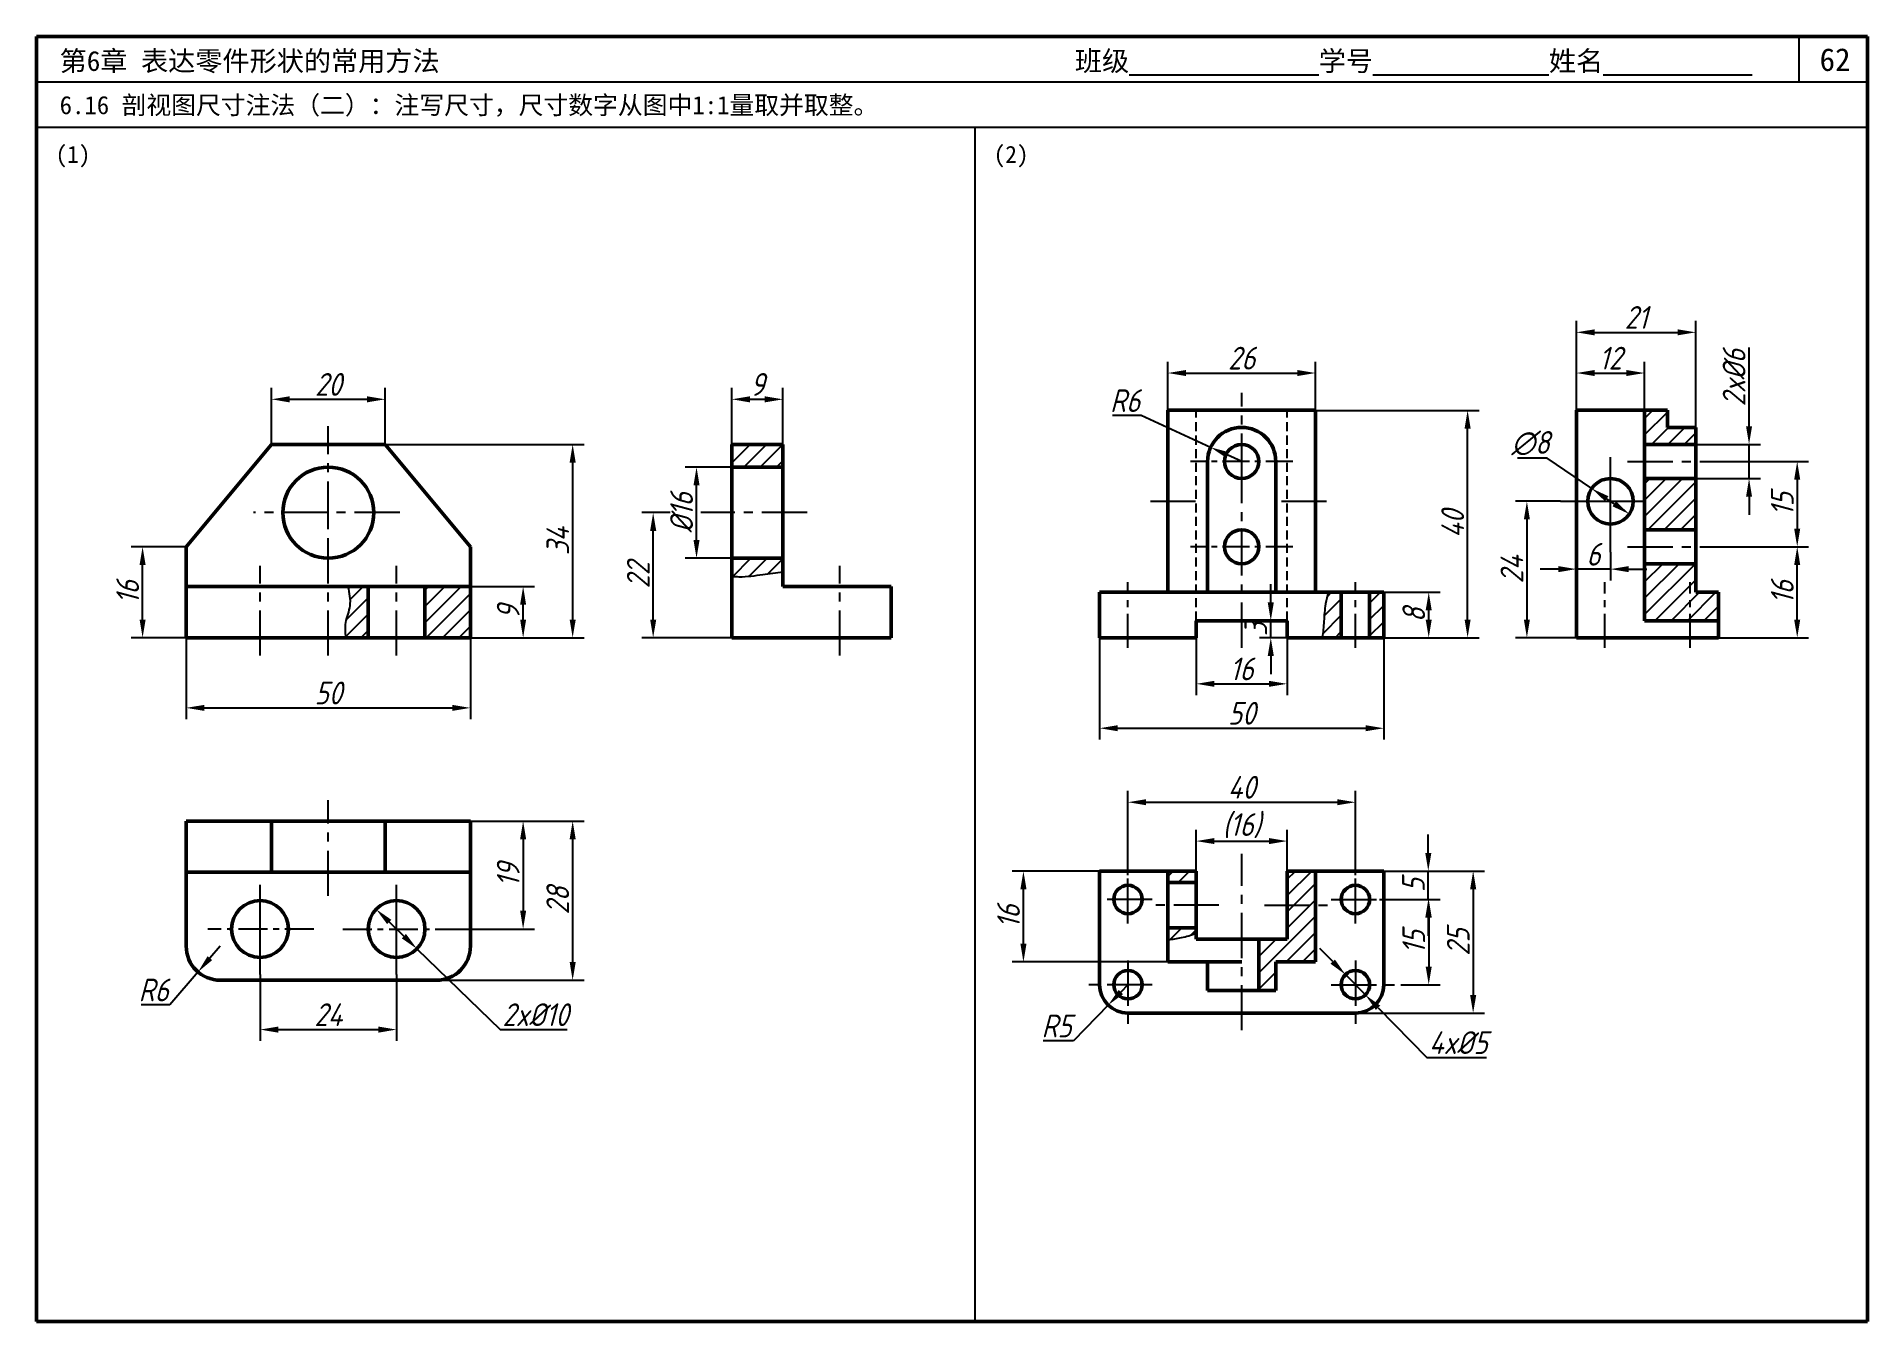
# Model space of a CAD drawing. Header units: millimetres. Extents: x 0 to 322, y 0 to 226.
import ezdxf

# ---------------------------------------------------------------- set-up
doc = ezdxf.new("R2010")
doc.units = ezdxf.units.MM
doc.header["$LTSCALE"] = 0.25
doc.linetypes.add('CENTER', pattern=[50.8, 31.75, -6.35, 6.35, -6.35])
doc.linetypes.add('HIDDEN', pattern=[9.525, 6.35, -3.175])
for name, color, linetype in [('点画线层', 7, 'CENTER'), ('答案', 1, 'Continuous'), ('细实线层', 7, 'Continuous'), ('虚线层', 7, 'HIDDEN')]:
    doc.layers.add(name, color=color, linetype=linetype)
doc.layers.add('粗实线层', color=7, linetype='Continuous', lineweight=50)
doc.styles.get("Standard").update_dxf_attribs({"font": 'gbeitc.shx', "height": 4, "bigfont": 'gbcbig.shx'})
doc.styles.add('宋体', font='SimSun.ttf', dxfattribs={"height": 3.5})
doc.dimstyles.new('ISO-25', dxfattribs={"dimtxt": 4, "dimasz": 3.2, "dimexe": 2, "dimexo": 0, "dimtad": 1, "dimtoh": 1, "dimdsep": 46, "dimtxsty": 'Standard', "dimcen": 0, "dimclrd": 256, "dimclre": 256, "dimclrt": 256, "dimadec": 0, "dimazin": 0, "dimtfac": 1, "dimtmove": 0, "dimatfit": 2, "dimfxl": 0, "dimlwd": -1, "dimlwe": -1, "dimarcsym": 0})

# ---------------------------------------------------------------- blocks, each defined once
blk = doc.blocks.new('*D28')
at = {"layer": 'Defpoints', "color": 0, "transparency": 16777216}
for p in [(32.3, 66.02), (28.39, 61.47)]:
    blk.add_point(p, dxfattribs=at)
at = {"layer": '答案', "transparency": 16777216}
for p, q in [((32.3, 66.02), (30.48, 63.9)), ((28.39, 61.47), (23.41, 55.68)), ((23.41, 55.68), (18.37, 55.68))]:
    blk.add_line(p, q, dxfattribs=at)
blk.add_solid([(30.07, 64.24), (30.88, 63.55), (28.39, 61.47)], dxfattribs=at)
at = {"layer": '答案', "transparency": 16777216, "insert": (20.58, 58.3), "char_height": 4, "attachment_point": 5}
blk.add_mtext('R6', dxfattribs=at)
blk = doc.blocks.new('*D29')
at = {"layer": 'Defpoints', "color": 0, "transparency": 16777216}
for p in [(39.3, 61.01), (63.3, 61.01), (63.3, 51.33)]:
    blk.add_point(p, dxfattribs=at)
at = {"layer": '答案', "transparency": 16777216}
for p, q in [((39.3, 61.01), (39.3, 49.33)), ((63.3, 61.01), (63.3, 49.33)), ((42.5, 51.33), (60.1, 51.33))]:
    blk.add_line(p, q, dxfattribs=at)
for points in [[(42.5, 51.86), (42.5, 50.79), (39.3, 51.33)], [(60.1, 51.86), (60.1, 50.79), (63.3, 51.33)]]:
    blk.add_solid(points, dxfattribs=at)
at = {"layer": '答案', "transparency": 16777216, "insert": (51.3, 53.95), "char_height": 4, "attachment_point": 5}
blk.add_mtext('24', dxfattribs=at)
blk = doc.blocks.new('*D30')
at = {"layer": 'Defpoints', "color": 0, "transparency": 16777216}
for p in [(59.71, 72.5), (66.89, 65.54)]:
    blk.add_point(p, dxfattribs=at)
at = {"layer": '答案', "transparency": 16777216}
for p, q in [((62.01, 70.27), (64.59, 67.77)), ((66.89, 65.54), (81.54, 51.33)), ((81.54, 51.33), (93.33, 51.33))]:
    blk.add_line(p, q, dxfattribs=at)
for points in [[(62.38, 70.65), (61.64, 69.89), (59.71, 72.5)], [(64.97, 68.15), (64.22, 67.38), (66.89, 65.54)]]:
    blk.add_solid(points, dxfattribs=at)
at = {"layer": '答案', "transparency": 16777216, "insert": (87.75, 53.95), "char_height": 4, "attachment_point": 5}
blk.add_mtext('2x%%C10', dxfattribs=at)
blk = doc.blocks.new('*D31')
at = {"layer": 'Defpoints', "color": 0, "transparency": 16777216}
for p in [(76.3, 88.02), (72.52, 69.02), (85.57, 69.02)]:
    blk.add_point(p, dxfattribs=at)
at = {"layer": '答案', "transparency": 16777216}
for p, q in [((76.3, 88.02), (87.57, 88.02)), ((85.57, 84.82), (85.57, 72.22)), ((72.52, 69.02), (87.57, 69.02))]:
    blk.add_line(p, q, dxfattribs=at)
for points in [[(85.04, 84.82), (86.1, 84.82), (85.57, 88.02)], [(85.04, 72.22), (86.1, 72.22), (85.57, 69.02)]]:
    blk.add_solid(points, dxfattribs=at)
at = {"layer": '答案', "transparency": 16777216, "insert": (82.94, 78.52), "char_height": 4, "attachment_point": 5, "rotation": 90}
blk.add_mtext('19', dxfattribs=at)
blk = doc.blocks.new('*D32')
at = {"layer": 'Defpoints', "color": 0, "transparency": 16777216}
for p in [(76.3, 88.02), (70.3, 60.02), (94.28, 60.02)]:
    blk.add_point(p, dxfattribs=at)
at = {"layer": '答案', "transparency": 16777216}
for p, q in [((76.3, 88.02), (96.28, 88.02)), ((94.28, 84.82), (94.28, 63.22)), ((70.3, 60.02), (96.28, 60.02))]:
    blk.add_line(p, q, dxfattribs=at)
for points in [[(93.75, 84.82), (94.82, 84.82), (94.28, 88.02)], [(93.75, 63.22), (94.82, 63.22), (94.28, 60.02)]]:
    blk.add_solid(points, dxfattribs=at)
at = {"layer": '答案', "transparency": 16777216, "insert": (91.66, 74.02), "char_height": 4, "attachment_point": 5, "rotation": 90}
blk.add_mtext('28', dxfattribs=at)
blk = doc.blocks.new('*D33')
at = {"layer": 'Defpoints', "color": 0, "transparency": 16777216}
for p in [(76.3, 129.26), (85.57, 129.26), (76.3, 120.26)]:
    blk.add_point(p, dxfattribs=at)
at = {"layer": '答案', "transparency": 16777216}
for p, q in [((76.3, 129.26), (87.57, 129.26)), ((85.57, 123.46), (85.57, 126.06)), ((76.3, 120.26), (87.57, 120.26))]:
    blk.add_line(p, q, dxfattribs=at)
for points in [[(85.04, 126.06), (86.1, 126.06), (85.57, 129.26)], [(85.04, 123.46), (86.1, 123.46), (85.57, 120.26)]]:
    blk.add_solid(points, dxfattribs=at)
at = {"layer": '答案', "transparency": 16777216, "insert": (82.94, 124.76), "char_height": 4, "attachment_point": 5, "rotation": 90}
blk.add_mtext('9', dxfattribs=at)
blk = doc.blocks.new('*D34')
at = {"layer": 'Defpoints', "color": 0, "transparency": 16777216}
for p in [(61.3, 154.26), (76.3, 120.26), (94.28, 120.26)]:
    blk.add_point(p, dxfattribs=at)
at = {"layer": '答案', "transparency": 16777216}
for p, q in [((61.3, 154.26), (96.28, 154.26)), ((94.28, 151.06), (94.28, 123.46)), ((76.3, 120.26), (96.28, 120.26))]:
    blk.add_line(p, q, dxfattribs=at)
for points in [[(93.75, 151.06), (94.82, 151.06), (94.28, 154.26)], [(93.75, 123.46), (94.82, 123.46), (94.28, 120.26)]]:
    blk.add_solid(points, dxfattribs=at)
at = {"layer": '答案', "transparency": 16777216, "insert": (91.66, 137.26), "char_height": 4, "attachment_point": 5, "rotation": 90}
blk.add_mtext('34', dxfattribs=at)
blk = doc.blocks.new('*D35')
at = {"layer": 'Defpoints', "color": 0, "transparency": 16777216}
for p in [(26.3, 120.26), (76.3, 120.26), (76.3, 107.92)]:
    blk.add_point(p, dxfattribs=at)
at = {"layer": '答案', "transparency": 16777216}
for p, q in [((26.3, 120.26), (26.3, 105.92)), ((76.3, 120.26), (76.3, 105.92)), ((29.5, 107.92), (73.1, 107.92))]:
    blk.add_line(p, q, dxfattribs=at)
for points in [[(29.5, 108.45), (29.5, 107.39), (26.3, 107.92)], [(73.1, 108.45), (73.1, 107.39), (76.3, 107.92)]]:
    blk.add_solid(points, dxfattribs=at)
at = {"layer": '答案', "transparency": 16777216, "insert": (51.3, 110.54), "char_height": 4, "attachment_point": 5}
blk.add_mtext('50', dxfattribs=at)
blk = doc.blocks.new('*D36')
at = {"layer": 'Defpoints', "color": 0, "transparency": 16777216}
for p in [(18.64, 136.26), (26.3, 136.26), (26.3, 120.26)]:
    blk.add_point(p, dxfattribs=at)
at = {"layer": '答案', "transparency": 16777216}
for p, q in [((26.3, 136.26), (16.64, 136.26)), ((18.64, 123.46), (18.64, 133.06)), ((26.3, 120.26), (16.64, 120.26))]:
    blk.add_line(p, q, dxfattribs=at)
for points in [[(18.11, 133.06), (19.17, 133.06), (18.64, 136.26)], [(18.11, 123.46), (19.17, 123.46), (18.64, 120.26)]]:
    blk.add_solid(points, dxfattribs=at)
at = {"layer": '答案', "transparency": 16777216, "insert": (16.02, 128.26), "char_height": 4, "attachment_point": 5, "rotation": 90}
blk.add_mtext('16', dxfattribs=at)
blk = doc.blocks.new('*D37')
at = {"layer": 'Defpoints', "color": 0, "transparency": 16777216}
for p in [(61.3, 162.2), (41.3, 154.26), (61.3, 154.26)]:
    blk.add_point(p, dxfattribs=at)
at = {"layer": '答案', "transparency": 16777216}
for p, q in [((41.3, 154.26), (41.3, 164.2)), ((44.5, 162.2), (58.1, 162.2)), ((61.3, 154.26), (61.3, 164.2))]:
    blk.add_line(p, q, dxfattribs=at)
for points in [[(44.5, 162.73), (44.5, 161.66), (41.3, 162.2)], [(58.1, 162.73), (58.1, 161.66), (61.3, 162.2)]]:
    blk.add_solid(points, dxfattribs=at)
at = {"layer": '答案', "transparency": 16777216, "insert": (51.3, 164.82), "char_height": 4, "attachment_point": 5}
blk.add_mtext('20', dxfattribs=at)
blk = doc.blocks.new('*D38')
at = {"layer": 'Defpoints', "color": 0, "transparency": 16777216}
for p in [(116.07, 150.26), (122.27, 150.26), (122.27, 134.26)]:
    blk.add_point(p, dxfattribs=at)
at = {"layer": '答案', "transparency": 16777216}
for p, q in [((122.27, 150.26), (114.07, 150.26)), ((116.07, 137.46), (116.07, 147.06)), ((122.27, 134.26), (114.07, 134.26))]:
    blk.add_line(p, q, dxfattribs=at)
for points in [[(115.53, 147.06), (116.6, 147.06), (116.07, 150.26)], [(115.53, 137.46), (116.6, 137.46), (116.07, 134.26)]]:
    blk.add_solid(points, dxfattribs=at)
at = {"layer": '答案', "transparency": 16777216, "insert": (113.44, 142.26), "char_height": 4, "attachment_point": 5, "rotation": 90}
blk.add_mtext('%%C16', dxfattribs=at)
blk = doc.blocks.new('*D39')
at = {"layer": 'Defpoints', "color": 0, "transparency": 16777216}
for p in [(108.44, 142.26), (111.44, 142.26), (122.27, 120.26)]:
    blk.add_point(p, dxfattribs=at)
at = {"layer": '答案', "transparency": 16777216}
for p, q in [((111.44, 142.26), (106.44, 142.26)), ((108.44, 123.46), (108.44, 139.06)), ((122.27, 120.26), (106.44, 120.26))]:
    blk.add_line(p, q, dxfattribs=at)
for points in [[(107.91, 139.06), (108.98, 139.06), (108.44, 142.26)], [(107.91, 123.46), (108.98, 123.46), (108.44, 120.26)]]:
    blk.add_solid(points, dxfattribs=at)
at = {"layer": '答案', "transparency": 16777216, "insert": (105.82, 131.26), "char_height": 4, "attachment_point": 5, "rotation": 90}
blk.add_mtext('22', dxfattribs=at)
blk = doc.blocks.new('*D40')
at = {"layer": 'Defpoints', "color": 0, "transparency": 16777216}
for p in [(131.27, 162.2), (122.27, 154.26), (131.27, 154.26)]:
    blk.add_point(p, dxfattribs=at)
at = {"layer": '答案', "transparency": 16777216}
for p, q in [((122.27, 154.26), (122.27, 164.2)), ((125.47, 162.2), (128.07, 162.2)), ((131.27, 154.26), (131.27, 164.2))]:
    blk.add_line(p, q, dxfattribs=at)
for points in [[(125.47, 162.73), (125.47, 161.66), (122.27, 162.2)], [(128.07, 162.73), (128.07, 161.66), (131.27, 162.2)]]:
    blk.add_solid(points, dxfattribs=at)
at = {"layer": '答案', "transparency": 16777216, "insert": (126.77, 164.82), "char_height": 4, "attachment_point": 5}
blk.add_mtext('9', dxfattribs=at)
blk = doc.blocks.new('*D41')
at = {"layer": 'Defpoints', "color": 0, "transparency": 16777216}
for p in [(236.95, 128.26), (244.85, 128.26), (236.95, 120.26)]:
    blk.add_point(p, dxfattribs=at)
at = {"layer": '答案', "transparency": 16777216}
for p, q in [((236.95, 128.26), (246.85, 128.26)), ((244.85, 123.46), (244.85, 125.06)), ((236.95, 120.26), (246.85, 120.26))]:
    blk.add_line(p, q, dxfattribs=at)
for points in [[(244.31, 125.06), (245.38, 125.06), (244.85, 128.26)], [(244.31, 123.46), (245.38, 123.46), (244.85, 120.26)]]:
    blk.add_solid(points, dxfattribs=at)
at = {"layer": '答案', "transparency": 16777216, "insert": (242.22, 124.26), "char_height": 4, "attachment_point": 5, "rotation": 90}
blk.add_mtext('8', dxfattribs=at)
blk = doc.blocks.new('*D42')
at = {"layer": 'Defpoints', "color": 0, "transparency": 16777216}
for p in [(236.2, 74.22), (239.95, 59.22), (244.85, 59.22)]:
    blk.add_point(p, dxfattribs=at)
at = {"layer": '答案', "transparency": 16777216}
for p, q in [((236.2, 74.22), (246.85, 74.22)), ((244.85, 71.02), (244.85, 62.42)), ((239.95, 59.22), (246.85, 59.22))]:
    blk.add_line(p, q, dxfattribs=at)
for points in [[(244.31, 71.02), (245.38, 71.02), (244.85, 74.22)], [(244.31, 62.42), (245.38, 62.42), (244.85, 59.22)]]:
    blk.add_solid(points, dxfattribs=at)
at = {"layer": '答案', "transparency": 16777216, "insert": (242.22, 66.72), "char_height": 4, "attachment_point": 5, "rotation": 90}
blk.add_mtext('15', dxfattribs=at)
blk = doc.blocks.new('*D43')
at = {"layer": 'Defpoints', "color": 0, "transparency": 16777216}
for p in [(236.95, 79.22), (231.95, 54.22), (252.66, 54.22)]:
    blk.add_point(p, dxfattribs=at)
at = {"layer": '答案', "transparency": 16777216}
for p, q in [((236.95, 79.22), (254.66, 79.22)), ((252.66, 76.02), (252.66, 57.42)), ((231.95, 54.22), (254.66, 54.22))]:
    blk.add_line(p, q, dxfattribs=at)
for points in [[(252.13, 76.02), (253.2, 76.02), (252.66, 79.22)], [(252.13, 57.42), (253.2, 57.42), (252.66, 54.22)]]:
    blk.add_solid(points, dxfattribs=at)
at = {"layer": '答案', "transparency": 16777216, "insert": (250.04, 66.72), "char_height": 4, "attachment_point": 5, "rotation": 90}
blk.add_mtext('25', dxfattribs=at)
blk = doc.blocks.new('*D44')
at = {"layer": 'Defpoints', "color": 0, "transparency": 16777216}
for p in [(236.95, 79.22), (244.77, 79.22), (236.2, 74.22)]:
    blk.add_point(p, dxfattribs=at)
at = {"layer": '答案', "transparency": 16777216}
for p, q in [((244.77, 82.42), (244.77, 85.62)), ((236.95, 79.22), (246.77, 79.22)), ((244.77, 74.22), (244.77, 79.22)), ((236.2, 74.22), (246.77, 74.22)), ((244.77, 71.02), (244.77, 67.82))]:
    blk.add_line(p, q, dxfattribs=at)
for points in [[(244.24, 82.42), (245.31, 82.42), (244.77, 79.22)], [(244.24, 71.02), (245.31, 71.02), (244.77, 74.22)]]:
    blk.add_solid(points, dxfattribs=at)
at = {"layer": '答案', "transparency": 16777216, "insert": (242.15, 76.72), "char_height": 4, "attachment_point": 5, "rotation": 90}
blk.add_mtext('5', dxfattribs=at)
blk = doc.blocks.new('*D45')
at = {"layer": 'Defpoints', "color": 0, "transparency": 16777216}
for p in [(230.2, 61), (233.7, 57.44)]:
    blk.add_point(p, dxfattribs=at)
at = {"layer": '答案', "transparency": 16777216}
for p, q in [((227.96, 63.29), (225.72, 65.57)), ((230.2, 61), (233.7, 57.44)), ((235.95, 55.15), (244.52, 46.42)), ((244.52, 46.42), (254.98, 46.42))]:
    blk.add_line(p, q, dxfattribs=at)
for points in [[(228.34, 63.66), (227.58, 62.91), (230.2, 61)], [(236.33, 55.53), (235.56, 54.78), (233.7, 57.44)]]:
    blk.add_solid(points, dxfattribs=at)
at = {"layer": '答案', "transparency": 16777216, "insert": (250.06, 49.04), "char_height": 4, "attachment_point": 5}
blk.add_mtext('4x%%C5', dxfattribs=at)
blk = doc.blocks.new('*D46')
at = {"layer": 'Defpoints', "color": 0, "transparency": 16777216}
for p in [(191.95, 59.22), (188.47, 55.64)]:
    blk.add_point(p, dxfattribs=at)
at = {"layer": '答案', "transparency": 16777216}
for p, q in [((191.95, 59.22), (190.7, 57.93)), ((188.47, 55.64), (182.35, 49.35)), ((182.35, 49.35), (177.05, 49.35))]:
    blk.add_line(p, q, dxfattribs=at)
blk.add_solid([(190.32, 58.3), (191.08, 57.56), (188.47, 55.64)], dxfattribs=at)
at = {"layer": '答案', "transparency": 16777216, "insert": (179.39, 51.97), "char_height": 4, "attachment_point": 5}
blk.add_mtext('R5', dxfattribs=at)
blk = doc.blocks.new('*D47')
at = {"layer": 'Defpoints', "color": 0, "transparency": 16777216}
for p in [(203.95, 120.26), (219.95, 120.26), (219.95, 112.15)]:
    blk.add_point(p, dxfattribs=at)
at = {"layer": '答案', "transparency": 16777216}
for p, q in [((203.95, 120.26), (203.95, 110.15)), ((219.95, 120.26), (219.95, 110.15)), ((207.15, 112.15), (216.75, 112.15))]:
    blk.add_line(p, q, dxfattribs=at)
for points in [[(207.15, 112.68), (207.15, 111.62), (203.95, 112.15)], [(216.75, 112.68), (216.75, 111.62), (219.95, 112.15)]]:
    blk.add_solid(points, dxfattribs=at)
at = {"layer": '答案', "transparency": 16777216, "insert": (211.95, 114.78), "char_height": 4, "attachment_point": 5}
blk.add_mtext('16', dxfattribs=at)
blk = doc.blocks.new('*D48')
at = {"layer": 'Defpoints', "color": 0, "transparency": 16777216}
for p in [(219.95, 84.49), (203.95, 79.22), (219.95, 79.22)]:
    blk.add_point(p, dxfattribs=at)
at = {"layer": '答案', "transparency": 16777216}
for p, q in [((203.95, 79.22), (203.95, 86.49)), ((207.15, 84.49), (216.75, 84.49)), ((219.95, 79.22), (219.95, 86.49))]:
    blk.add_line(p, q, dxfattribs=at)
for points in [[(207.15, 85.02), (207.15, 83.96), (203.95, 84.49)], [(216.75, 85.02), (216.75, 83.96), (219.95, 84.49)]]:
    blk.add_solid(points, dxfattribs=at)
at = {"layer": '答案', "transparency": 16777216, "insert": (211.95, 87.2), "char_height": 4, "attachment_point": 5}
blk.add_mtext('(16)', dxfattribs=at)
blk = doc.blocks.new('*D49')
at = {"layer": 'Defpoints', "color": 0, "transparency": 16777216}
for p in [(231.95, 91.32), (191.95, 78.47), (231.95, 78.47)]:
    blk.add_point(p, dxfattribs=at)
at = {"layer": '答案', "transparency": 16777216}
for p, q in [((191.95, 78.47), (191.95, 93.32)), ((195.15, 91.32), (228.75, 91.32)), ((231.95, 78.47), (231.95, 93.32))]:
    blk.add_line(p, q, dxfattribs=at)
for points in [[(195.15, 91.86), (195.15, 90.79), (191.95, 91.32)], [(228.75, 91.86), (228.75, 90.79), (231.95, 91.32)]]:
    blk.add_solid(points, dxfattribs=at)
at = {"layer": '答案', "transparency": 16777216, "insert": (211.95, 93.95), "char_height": 4, "attachment_point": 5}
blk.add_mtext('40', dxfattribs=at)
blk = doc.blocks.new('*D50')
at = {"layer": 'Defpoints', "color": 0, "transparency": 16777216}
for p in [(186.95, 120.26), (236.95, 120.26), (236.95, 104.34)]:
    blk.add_point(p, dxfattribs=at)
at = {"layer": '答案', "transparency": 16777216}
for p, q in [((186.95, 120.26), (186.95, 102.34)), ((236.95, 120.26), (236.95, 102.34)), ((190.15, 104.34), (233.75, 104.34))]:
    blk.add_line(p, q, dxfattribs=at)
for points in [[(190.15, 104.87), (190.15, 103.81), (186.95, 104.34)], [(233.75, 104.87), (233.75, 103.81), (236.95, 104.34)]]:
    blk.add_solid(points, dxfattribs=at)
at = {"layer": '答案', "transparency": 16777216, "insert": (211.95, 106.97), "char_height": 4, "attachment_point": 5}
blk.add_mtext('50', dxfattribs=at)
blk = doc.blocks.new('*D51')
at = {"layer": 'Defpoints', "color": 0, "transparency": 16777216}
for p in [(217.07, 123.26), (219.95, 123.26), (219.95, 120.26)]:
    blk.add_point(p, dxfattribs=at)
at = {"layer": '答案', "transparency": 16777216}
for p, q in [((217.07, 126.46), (217.07, 129.66)), ((219.95, 123.26), (215.07, 123.26)), ((217.07, 120.26), (217.07, 123.26)), ((219.95, 120.26), (215.07, 120.26)), ((217.07, 117.06), (217.07, 113.86))]:
    blk.add_line(p, q, dxfattribs=at)
for points in [[(216.53, 126.46), (217.6, 126.46), (217.07, 123.26)], [(216.53, 117.06), (217.6, 117.06), (217.07, 120.26)]]:
    blk.add_solid(points, dxfattribs=at)
at = {"layer": '答案', "transparency": 16777216, "insert": (214.44, 121.76), "char_height": 4, "attachment_point": 5, "rotation": 90}
blk.add_mtext('3', dxfattribs=at)
blk = doc.blocks.new('*D53')
at = {"layer": 'Defpoints', "color": 0, "transparency": 16777216}
for p in [(173.56, 79.22), (186.95, 79.22), (198.95, 63.22)]:
    blk.add_point(p, dxfattribs=at)
at = {"layer": '答案', "transparency": 16777216}
for p, q in [((186.95, 79.22), (171.56, 79.22)), ((173.56, 66.42), (173.56, 76.02)), ((198.95, 63.22), (171.56, 63.22))]:
    blk.add_line(p, q, dxfattribs=at)
for points in [[(173.03, 76.02), (174.1, 76.02), (173.56, 79.22)], [(173.03, 66.42), (174.1, 66.42), (173.56, 63.22)]]:
    blk.add_solid(points, dxfattribs=at)
at = {"layer": '答案', "transparency": 16777216, "insert": (170.94, 71.22), "char_height": 4, "attachment_point": 5, "rotation": 90}
blk.add_mtext('16', dxfattribs=at)
blk = doc.blocks.new('*D54')
at = {"layer": 'Defpoints', "color": 0, "transparency": 16777216}
for p in [(224.95, 166.82), (198.95, 160.26), (224.95, 160.26)]:
    blk.add_point(p, dxfattribs=at)
at = {"layer": '答案', "transparency": 16777216}
for p, q in [((198.95, 160.26), (198.95, 168.82)), ((224.95, 160.26), (224.95, 168.82)), ((202.15, 166.82), (221.75, 166.82))]:
    blk.add_line(p, q, dxfattribs=at)
for points in [[(202.15, 167.35), (202.15, 166.29), (198.95, 166.82)], [(221.75, 167.35), (221.75, 166.29), (224.95, 166.82)]]:
    blk.add_solid(points, dxfattribs=at)
at = {"layer": '答案', "transparency": 16777216, "insert": (211.95, 169.44), "char_height": 4, "attachment_point": 5}
blk.add_mtext('26', dxfattribs=at)
blk = doc.blocks.new('*D55')
at = {"layer": 'Defpoints', "color": 0, "transparency": 16777216}
for p in [(282.82, 166.82), (270.82, 160.26), (282.82, 160.26)]:
    blk.add_point(p, dxfattribs=at)
at = {"layer": '答案', "transparency": 16777216}
for p, q in [((270.82, 160.26), (270.82, 168.82)), ((282.82, 160.26), (282.82, 168.82)), ((274.02, 166.82), (279.62, 166.82))]:
    blk.add_line(p, q, dxfattribs=at)
for points in [[(274.02, 167.35), (274.02, 166.29), (270.82, 166.82)], [(279.62, 167.35), (279.62, 166.29), (282.82, 166.82)]]:
    blk.add_solid(points, dxfattribs=at)
at = {"layer": '答案', "transparency": 16777216, "insert": (276.82, 169.44), "char_height": 4, "attachment_point": 5}
blk.add_mtext('12', dxfattribs=at)
blk = doc.blocks.new('*D56')
at = {"layer": 'Defpoints', "color": 0, "transparency": 16777216}
for p in [(291.82, 173.98), (270.82, 160.26), (291.82, 157.26)]:
    blk.add_point(p, dxfattribs=at)
at = {"layer": '答案', "transparency": 16777216}
for p, q in [((270.82, 160.26), (270.82, 175.98)), ((274.02, 173.98), (288.62, 173.98)), ((291.82, 157.26), (291.82, 175.98))]:
    blk.add_line(p, q, dxfattribs=at)
for points in [[(274.02, 174.51), (274.02, 173.45), (270.82, 173.98)], [(288.62, 174.51), (288.62, 173.45), (291.82, 173.98)]]:
    blk.add_solid(points, dxfattribs=at)
at = {"layer": '答案', "transparency": 16777216, "insert": (281.32, 176.6), "char_height": 4, "attachment_point": 5}
blk.add_mtext('21', dxfattribs=at)
blk = doc.blocks.new('*D57')
at = {"layer": 'Defpoints', "color": 0, "transparency": 16777216}
for p in [(270.82, 135.32), (276.82, 135.32), (270.82, 132.33)]:
    blk.add_point(p, dxfattribs=at)
at = {"layer": '答案', "transparency": 16777216}
for p, q in [((270.82, 135.32), (270.82, 130.33)), ((276.82, 135.32), (276.82, 130.33)), ((267.62, 132.33), (264.42, 132.33)), ((276.82, 132.33), (270.82, 132.33)), ((280.02, 132.33), (283.22, 132.33))]:
    blk.add_line(p, q, dxfattribs=at)
for points in [[(267.62, 132.86), (267.62, 131.79), (270.82, 132.33)], [(280.02, 132.86), (280.02, 131.79), (276.82, 132.33)]]:
    blk.add_solid(points, dxfattribs=at)
at = {"layer": '答案', "transparency": 16777216, "insert": (273.82, 134.95), "char_height": 4, "attachment_point": 5}
blk.add_mtext('6', dxfattribs=at)
blk = doc.blocks.new('*D58')
at = {"layer": 'Defpoints', "color": 0, "transparency": 16777216}
for p in [(268.01, 144.26), (262.11, 120.26), (270.82, 120.26)]:
    blk.add_point(p, dxfattribs=at)
at = {"layer": '答案', "transparency": 16777216}
for p, q in [((268.01, 144.26), (260.11, 144.26)), ((262.11, 141.06), (262.11, 123.46)), ((270.82, 120.26), (260.11, 120.26))]:
    blk.add_line(p, q, dxfattribs=at)
for points in [[(261.58, 141.06), (262.64, 141.06), (262.11, 144.26)], [(261.58, 123.46), (262.64, 123.46), (262.11, 120.26)]]:
    blk.add_solid(points, dxfattribs=at)
at = {"layer": '答案', "transparency": 16777216, "insert": (259.48, 132.26), "char_height": 4, "attachment_point": 5, "rotation": 90}
blk.add_mtext('24', dxfattribs=at)
blk = doc.blocks.new('*D59')
at = {"layer": 'Defpoints', "color": 0, "transparency": 16777216}
for p in [(273.51, 146.51), (280.13, 142.01)]:
    blk.add_point(p, dxfattribs=at)
at = {"layer": '答案', "transparency": 16777216}
for p, q in [((265.68, 151.85), (260.47, 151.85)), ((273.51, 146.51), (265.68, 151.85)), ((277.48, 143.81), (276.16, 144.71))]:
    blk.add_line(p, q, dxfattribs=at)
for points in [[(276.46, 145.15), (275.86, 144.27), (273.51, 146.51)], [(277.78, 144.25), (277.18, 143.37), (280.13, 142.01)]]:
    blk.add_solid(points, dxfattribs=at)
at = {"layer": '答案', "transparency": 16777216, "insert": (262.76, 154.48), "char_height": 4, "attachment_point": 5}
blk.add_mtext('∅8', dxfattribs=at)
blk = doc.blocks.new('*D60')
at = {"layer": 'Defpoints', "color": 0, "transparency": 16777216}
for p in [(291.82, 154.26), (301.19, 154.26), (291.82, 148.26)]:
    blk.add_point(p, dxfattribs=at)
at = {"layer": '答案', "transparency": 16777216}
for p, q in [((301.19, 157.46), (301.19, 171.33)), ((291.82, 154.26), (303.19, 154.26)), ((301.19, 148.26), (301.19, 154.26)), ((291.82, 148.26), (303.19, 148.26)), ((301.19, 145.06), (301.19, 141.86))]:
    blk.add_line(p, q, dxfattribs=at)
for points in [[(300.66, 157.46), (301.72, 157.46), (301.19, 154.26)], [(300.66, 145.06), (301.72, 145.06), (301.19, 148.26)]]:
    blk.add_solid(points, dxfattribs=at)
at = {"layer": '答案', "transparency": 16777216, "insert": (298.56, 165.99), "char_height": 4, "attachment_point": 5, "rotation": 90}
blk.add_mtext('2x%%c6', dxfattribs=at)
blk = doc.blocks.new('*D61')
at = {"layer": 'Defpoints', "color": 0, "transparency": 16777216}
for p in [(294.82, 136.26), (309.66, 136.26), (295.82, 120.26)]:
    blk.add_point(p, dxfattribs=at)
at = {"layer": '答案', "transparency": 16777216}
for p, q in [((294.82, 136.26), (311.66, 136.26)), ((309.66, 123.46), (309.66, 133.06)), ((295.82, 120.26), (311.66, 120.26))]:
    blk.add_line(p, q, dxfattribs=at)
for points in [[(309.12, 133.06), (310.19, 133.06), (309.66, 136.26)], [(309.12, 123.46), (310.19, 123.46), (309.66, 120.26)]]:
    blk.add_solid(points, dxfattribs=at)
at = {"layer": '答案', "transparency": 16777216, "insert": (307.03, 128.26), "char_height": 4, "attachment_point": 5, "rotation": 90}
blk.add_mtext('16', dxfattribs=at)
blk = doc.blocks.new('*D62')
at = {"layer": 'Defpoints', "color": 0, "transparency": 16777216}
for p in [(294.82, 151.26), (294.82, 136.26), (309.66, 136.26)]:
    blk.add_point(p, dxfattribs=at)
at = {"layer": '答案', "transparency": 16777216}
for p, q in [((294.82, 151.26), (311.66, 151.26)), ((309.66, 148.06), (309.66, 139.46)), ((294.82, 136.26), (311.66, 136.26))]:
    blk.add_line(p, q, dxfattribs=at)
for points in [[(309.12, 148.06), (310.19, 148.06), (309.66, 151.26)], [(309.12, 139.46), (310.19, 139.46), (309.66, 136.26)]]:
    blk.add_solid(points, dxfattribs=at)
at = {"layer": '答案', "transparency": 16777216, "insert": (307.03, 143.76), "char_height": 4, "attachment_point": 5, "rotation": 90}
blk.add_mtext('15', dxfattribs=at)
blk = doc.blocks.new('*D63')
at = {"layer": 'Defpoints', "color": 0, "transparency": 16777216}
for p in [(206.49, 153.75), (211.95, 151.26)]:
    blk.add_point(p, dxfattribs=at)
at = {"layer": '答案', "transparency": 16777216}
for p, q in [((194.27, 159.34), (189.23, 159.34)), ((206.49, 153.75), (194.27, 159.34)), ((211.95, 151.26), (209.41, 152.42))]:
    blk.add_line(p, q, dxfattribs=at)
blk.add_solid([(209.63, 152.91), (209.18, 151.94), (206.49, 153.75)], dxfattribs=at)
at = {"layer": '答案', "transparency": 16777216, "insert": (191.44, 161.96), "char_height": 4, "attachment_point": 5}
blk.add_mtext('R6', dxfattribs=at)
blk = doc.blocks.new('*D64')
at = {"layer": 'Defpoints', "color": 0, "transparency": 16777216}
for p in [(224.95, 160.26), (251.69, 160.26), (236.95, 120.26)]:
    blk.add_point(p, dxfattribs=at)
at = {"layer": '答案', "transparency": 16777216}
for p, q in [((224.95, 160.26), (253.69, 160.26)), ((251.69, 123.46), (251.69, 157.06)), ((236.95, 120.26), (253.69, 120.26))]:
    blk.add_line(p, q, dxfattribs=at)
for points in [[(251.15, 157.06), (252.22, 157.06), (251.69, 160.26)], [(251.15, 123.46), (252.22, 123.46), (251.69, 120.26)]]:
    blk.add_solid(points, dxfattribs=at)
at = {"layer": '答案', "transparency": 16777216, "insert": (249.06, 140.26), "char_height": 4, "attachment_point": 5, "rotation": 90}
blk.add_mtext('40', dxfattribs=at)

msp = doc.modelspace()

# ---------------------------------------------------------------- hatches: boundary and pattern name
at = {"layer": '细实线层'}
h = msp.add_hatch(dxfattribs=at)
h.set_pattern_fill('ANSI31', color=256, scale=0.64, style=0)
h.set_pattern_definition([(45, (0, 28.2998), (-1.436841, 1.436841), [])])
h.paths.add_polyline_path([(291.82, 157.261), (286.82, 157.261), (286.82, 160.261), (282.82, 160.261), (282.82, 154.261), (291.82, 154.261)])
h.paths.add_polyline_path([(291.82, 148.261), (282.82, 148.261), (282.82, 139.261), (291.82, 139.261)])
h.paths.add_polyline_path([(291.82, 133.261), (282.82, 133.261), (282.82, 123.261), (295.82, 123.261), (295.82, 128.261), (291.82, 128.261)])
h = msp.add_hatch(dxfattribs=at)
h.set_pattern_fill('ANSI31', color=256, scale=0.64, style=0)
h.paths.add_polyline_path([(131.272, 154.261), (122.272, 154.261), (122.272, 150.261), (131.272, 150.261)])
edge = h.paths.add_edge_path()
edge.add_line((131.272, 134.261), (122.272, 134.261))
edge.add_line((122.272, 134.261), (122.272, 131.002))
edge.add_spline(control_points=[(122.272, 131.002), (122.709, 130.972), (124.525, 130.849), (127.527, 131.328), (130.085, 131.641), (131.272, 131.787)], knot_values=[0, 0, 0, 0, 1.3102316, 5.4548499, 9.0495603, 9.0495603, 9.0495603, 9.0495603], degree=3, periodic=0)
edge.add_line((131.272, 131.787), (131.272, 134.261))
h = msp.add_hatch(dxfattribs=at)
h.set_pattern_fill('ANSI31', color=256, scale=0.64, style=0)
edge = h.paths.add_edge_path()
edge.add_line((58.303, 129.261), (54.808, 129.261))
edge.add_spline(control_points=[(54.808, 129.261), (55.046, 128.121), (55.494, 125.97), (54.175, 123.082), (54.329, 121.164), (54.401, 120.261)], knot_values=[0, 0, 0, 0, 3.4039653, 6.4209599, 9.1058545, 9.1058545, 9.1058545, 9.1058545], degree=3, periodic=0)
edge.add_line((54.401, 120.261), (58.303, 120.261))
edge.add_line((58.303, 120.261), (58.303, 129.261))
h.paths.add_polyline_path([(76.303, 129.261), (68.303, 129.261), (68.303, 120.261), (76.303, 120.261)])
h = msp.add_hatch(dxfattribs=at)
h.set_pattern_fill('ANSI31', color=256, scale=0.64, style=0)
h.set_pattern_definition([(45, (-7.2612, 28.2998), (-1.436841, 1.436841), [])])
edge = h.paths.add_edge_path()
edge.add_line((229.453, 128.261), (227.192, 128.261))
edge.add_spline(control_points=[(227.192, 128.261), (227.005, 127.582), (226.547, 125.915), (226.443, 123.207), (226.244, 121.226), (226.148, 120.261)], knot_values=[0, 0, 0, 0, 2.1065746, 5.1737343, 8.0842305, 8.0842305, 8.0842305, 8.0842305], degree=3, periodic=0)
edge.add_line((226.148, 120.261), (229.453, 120.261))
edge.add_line((229.453, 120.261), (229.453, 128.261))
h.paths.add_polyline_path([(236.953, 128.261), (234.453, 128.261), (234.453, 120.261), (236.953, 120.261)])
h = msp.add_hatch(dxfattribs=at)
h.set_pattern_fill('ANSI31', color=256, scale=0.64, style=0)
h.paths.add_polyline_path([(203.953, 79.22), (198.953, 79.22), (198.953, 77.22), (203.953, 77.22)])
edge = h.paths.add_edge_path()
edge.add_line((203.953, 69.22), (198.953, 69.22))
edge.add_line((198.953, 69.22), (198.953, 67.071))
edge.add_spline(control_points=[(198.953, 67.071), (199.745, 67.175), (201.446, 67.398), (203.08, 67.921), (203.953, 68.2)], knot_values=[0, 0, 0, 0, 2.3920848, 5.1349776, 5.1349776, 5.1349776, 5.1349776], degree=3, periodic=0)
edge.add_line((203.953, 68.2), (203.953, 69.22))
h = msp.add_hatch(dxfattribs=at)
h.set_pattern_fill('ANSI31', color=256, scale=0.64, style=0)
h.set_pattern_definition([(45, (-7.2612, 0), (-1.436841, 1.436841), [])])
h.paths.add_polyline_path([(224.953, 79.22), (219.953, 79.22), (219.953, 67.22), (214.953, 67.22), (214.953, 58.22), (217.953, 58.22), (217.953, 63.22), (224.953, 63.22)])

# ---------------------------------------------------------------- linework, layer by layer
at = {"lineweight": 50}
for p, q in [((322, 226), (0, 226)), ((0, 226), (0, 0)), ((322, 0), (322, 226)), ((0, 0), (322, 0))]:
    msp.add_line(p, q, dxfattribs=at)
for p, q in [((310, 218), (310, 226)), ((322, 218), (0, 218)), ((322, 210), (0, 210)), ((165, 210), (165, 0))]:
    msp.add_line(p, q)
at = {"layer": '点画线层'}
for p, q in [((211.953, 148.261), (211.953, 163.319)), ((51.303, 139.832), (51.303, 157.467)), ((211.953, 118.511), (211.953, 151.261)), ((279.82, 151.261), (294.82, 151.261)), ((63.873, 142.261), (38.168, 142.261)), ((135.502, 142.261), (119.351, 142.261)), ((195.9, 144.261), (204.939, 144.261)), ((218.938, 144.261), (228.386, 144.261)), ((51.303, 117.113), (51.303, 139.832)), ((279.82, 136.261), (294.82, 136.261)), ((39.303, 117.113), (39.303, 132.924)), ((63.303, 117.113), (63.303, 132.924)), ((141.272, 117.113), (141.272, 132.924)), ((51.303, 74.865), (51.303, 91.682)), ((211.953, 51.22), (211.953, 82.22)), ((191.953, 69.97), (191.953, 78.47)), ((231.953, 69.97), (231.953, 78.47)), ((196.203, 74.22), (187.703, 74.22)), ((227.703, 74.22), (236.203, 74.22)), ((207.96, 73.22), (196.639, 73.22)), ((215.946, 73.22), (227.267, 73.22)), ((191.953, 63.47), (191.953, 51.22)), ((231.953, 63.47), (231.953, 51.22)), ((196.203, 59.22), (183.953, 59.22)), ((227.703, 59.22), (239.953, 59.22))]:
    msp.add_line(p, q, dxfattribs=at)
at = {"layer": '点画线层', "ltscale": 0.6}
for p, q in [((220.953, 151.261), (202.953, 151.261)), ((220.953, 136.261), (202.953, 136.261))]:
    msp.add_line(p, q, dxfattribs=at)
at = {"layer": '点画线层', "ltscale": 0.75}
for p, q in [((191.953, 118.511), (191.953, 130.011)), ((231.953, 118.511), (231.953, 130.011)), ((275.82, 118.511), (275.82, 130.011)), ((290.82, 118.511), (290.82, 130.011))]:
    msp.add_line(p, q, dxfattribs=at)
at = {"layer": '点画线层', "ltscale": 0.64}
for p, q in [((48.742, 69.019), (30.089, 69.019)), ((53.864, 69.019), (72.517, 69.019))]:
    msp.add_line(p, q, dxfattribs=at)
at = {"layer": '答案'}
msp.add_line((119.351, 142.261), (116.796, 142.261), dxfattribs=at)
at = {"layer": '粗实线层'}
for p, q in [((198.953, 128.261), (198.953, 160.261)), ((198.953, 160.261), (224.953, 160.261)), ((224.953, 128.261), (224.953, 160.261)), ((270.82, 120.261), (270.82, 160.261)), ((270.82, 160.261), (286.82, 160.261)), ((282.82, 123.261), (282.82, 160.261)), ((286.82, 157.261), (286.82, 160.261)), ((286.82, 157.261), (291.82, 157.261)), ((291.82, 128.261), (291.82, 157.261)), ((26.303, 136.261), (41.303, 154.261)), ((41.303, 154.261), (61.303, 154.261)), ((76.303, 136.261), (61.303, 154.261)), ((122.272, 154.261), (122.272, 120.261)), ((122.272, 154.261), (131.272, 154.261)), ((131.272, 154.261), (131.272, 129.261)), ((282.82, 154.261), (291.82, 154.261)), ((122.272, 150.261), (131.272, 150.261)), ((205.953, 151.261), (205.953, 128.261)), ((217.953, 151.261), (217.953, 128.261)), ((282.82, 148.261), (291.82, 148.261)), ((282.82, 139.261), (291.82, 139.261)), ((26.303, 136.261), (26.303, 120.261)), ((76.303, 136.261), (76.303, 120.261)), ((122.272, 134.261), (131.272, 134.261)), ((282.82, 133.261), (291.82, 133.261)), ((26.303, 129.261), (76.303, 129.261)), ((58.303, 120.261), (58.303, 129.261)), ((68.303, 120.261), (68.303, 129.261)), ((131.272, 129.261), (150.272, 129.261)), ((150.272, 129.261), (150.272, 120.261)), ((186.953, 128.261), (236.953, 128.261)), ((186.953, 120.261), (186.953, 128.261)), ((229.453, 120.261), (229.453, 128.261)), ((234.453, 120.261), (234.453, 128.261)), ((236.953, 120.261), (236.953, 128.261)), ((295.82, 128.261), (291.82, 128.261)), ((295.82, 120.261), (295.82, 128.261)), ((203.953, 123.261), (219.953, 123.261)), ((203.953, 120.261), (203.953, 123.261)), ((219.953, 120.261), (219.953, 123.261)), ((282.82, 123.261), (295.82, 123.261)), ((26.303, 120.261), (76.303, 120.261)), ((122.272, 120.261), (150.272, 120.261)), ((186.953, 120.261), (203.953, 120.261)), ((219.953, 120.261), (236.953, 120.261)), ((270.82, 120.261), (295.82, 120.261)), ((26.303, 88.019), (76.303, 88.019)), ((26.303, 88.019), (26.303, 66.019)), ((41.303, 88.019), (41.303, 79.019)), ((61.303, 88.019), (61.303, 79.019)), ((76.303, 88.019), (76.303, 66.019)), ((26.303, 79.019), (76.303, 79.019)), ((186.953, 59.22), (186.953, 79.22)), ((186.953, 79.22), (203.953, 79.22)), ((198.953, 63.22), (198.953, 79.22)), ((203.953, 67.22), (203.953, 79.22)), ((219.953, 67.22), (219.953, 79.22)), ((219.953, 79.22), (236.953, 79.22)), ((224.953, 63.22), (224.953, 79.22)), ((236.953, 59.22), (236.953, 79.22)), ((198.953, 77.22), (203.953, 77.22)), ((198.953, 69.22), (203.953, 69.22)), ((203.953, 67.22), (219.953, 67.22)), ((214.953, 58.22), (214.953, 67.22)), ((198.953, 63.22), (211.953, 63.22)), ((205.953, 58.22), (205.953, 63.22)), ((217.953, 58.22), (217.953, 63.22)), ((217.953, 63.22), (224.953, 63.22)), ((32.303, 60.019), (70.303, 60.019)), ((205.953, 58.22), (217.953, 58.22)), ((191.953, 54.22), (231.953, 54.22))]:
    msp.add_line(p, q, dxfattribs=at)
for centre, radius in [((211.953, 151.261), 3), ((51.303, 142.261), 8), ((276.82, 144.261), 4), ((211.953, 136.261), 3), ((191.953, 74.22), 2.5), ((231.953, 74.22), 2.5), ((39.303, 69.019), 5), ((63.303, 69.019), 5), ((191.953, 59.22), 2.5), ((231.953, 59.22), 2.5)]:
    msp.add_circle(centre, radius, dxfattribs=at)
for centre, radius, start, end in [((211.953, 151.261), 6, 0, 180), ((32.303, 66.019), 6, 180, 270), ((70.303, 66.019), 6, 270, 0), ((191.953, 59.22), 5, 180, 270), ((231.953, 59.22), 5, 270, 0)]:
    msp.add_arc(centre, radius, start, end, dxfattribs=at)
at = {"layer": '细实线层'}
for p, q in [((276.82, 135.319), (276.82, 152.039)), ((268.009, 144.261), (282.82, 144.261)), ((39.303, 61.009), (39.303, 76.82)), ((63.303, 61.009), (63.303, 76.82))]:
    msp.add_line(p, q, dxfattribs=at)
for points in [[(54.401, 120.261), (54.401, 122.946), (55.134, 125.873), (54.808, 129.261)], [(131.272, 131.787), (127.707, 131.329), (123.581, 130.937), (122.272, 131.002)], [(227.192, 128.261), (226.697, 126.214), (226.409, 123.16), (226.148, 120.261)], [(203.953, 68.2), (201.315, 67.448), (198.953, 67.071)]]:
    msp.add_spline(points, degree=3, dxfattribs=at)
at = {"layer": '虚线层'}
for p, q in [((203.953, 123.261), (203.953, 160.261)), ((219.953, 123.261), (219.953, 160.261))]:
    msp.add_line(p, q, dxfattribs=at)

# ---------------------------------------------------------------- texts
at = {"style": '宋体'}
for s, height, p in [('第6章 表达零件形状的常用方法', 3.5, (4.054, 219.963)), ('班级%%U              %%U学号%%U             %%U姓名%%U           ', 3.5, (182.613, 219.963)), ('62', 4, (313.595, 219.963)), ('6.16 剖视图尺寸注法（二）：注写尺寸，尺寸数字从图中1:1量取并取整。', 3.2, (4.054, 212.356)), ('(1)', 3, (3.334, 203.787)), ('(2)', 3, (168.334, 203.787))]:
    msp.add_text(s, height=height, dxfattribs=at).set_placement(p)

# ---------------------------------------------------------------- dimensions: what is measured, and where the dimension line sits
at = {"layer": '答案'}
for base, p1, p2, picture, middle in [((291.82, 173.978), (270.82, 160.261), (291.82, 157.261), '*D56', (281.32, 176.603)), ((224.953, 166.819), (198.953, 160.261), (224.953, 160.261), '*D54', (211.953, 169.444)), ((282.82, 166.819), (270.82, 160.261), (282.82, 160.261), '*D55', (276.82, 169.444)), ((61.303, 162.197), (41.303, 154.261), (61.303, 154.261), '*D37', (51.303, 164.822)), ((131.272, 162.197), (122.272, 154.261), (131.272, 154.261), '*D40', (126.772, 164.822)), ((76.303, 107.919), (26.303, 120.261), (76.303, 120.261), '*D35', (51.303, 110.544)), ((236.953, 104.341), (186.953, 120.261), (236.953, 120.261), '*D50', (211.953, 106.966)), ((219.953, 112.151), (203.953, 120.261), (219.953, 120.261), '*D47', (211.953, 114.776)), ((231.953, 91.324), (191.953, 78.47), (231.953, 78.47), '*D49', (211.953, 93.949)), ((63.303, 51.326), (39.303, 61.009), (63.303, 61.009), '*D29', (51.303, 53.951))]:
    dim = msp.add_linear_dim(base=base, p1=p1, p2=p2, dimstyle='ISO-25', dxfattribs=at)
    dim.commit()
    dim.dimension.update_dxf_attribs({"geometry": picture, "text_midpoint": middle})
dim = msp.add_linear_dim(base=(301.189, 154.261), p1=(291.82, 148.261), p2=(291.82, 154.261), angle=90, text='2x%%c6', dimstyle='ISO-25', override={"dimtoh": 0}, dxfattribs=at)
dim.commit()
dim.dimension.update_dxf_attribs({"geometry": '*D60', "text_midpoint": (298.564, 165.994)})
for center, mpoint, picture, middle in [((211.953, 151.261), (206.495, 153.753), '*D63', (191.438, 159.335)), ((32.303, 66.019), (28.391, 61.469), '*D28', (20.58, 55.679)), ((191.953, 59.22), (188.466, 55.636), '*D46', (179.388, 49.346))]:
    dim = msp.add_radius_dim(center=center, mpoint=mpoint, dimstyle='ISO-25', dxfattribs=at)
    dim.commit()
    dim.dimension.update_dxf_attribs({"geometry": picture, "text_midpoint": middle, "dimtype": 164})
for base, p1, p2, picture, middle in [((251.687, 160.261), (236.953, 120.261), (224.953, 160.261), '*D64', (249.062, 140.261)), ((94.283, 120.261), (61.303, 154.261), (76.303, 120.261), '*D34', (91.658, 137.261)), ((309.657, 136.261), (294.82, 151.261), (294.82, 136.261), '*D62', (307.032, 143.761)), ((108.443, 142.261), (122.272, 120.261), (111.442, 142.261), '*D39', (105.818, 131.261)), ((262.109, 120.261), (268.009, 144.261), (270.82, 120.261), '*D58', (259.484, 132.261)), ((18.641, 136.261), (26.303, 120.261), (26.303, 136.261), '*D36', (16.016, 128.261)), ((309.657, 136.261), (295.82, 120.261), (294.82, 136.261), '*D61', (307.032, 128.261)), ((85.57, 129.261), (76.303, 120.261), (76.303, 129.261), '*D33', (82.945, 124.761)), ((244.848, 128.261), (236.953, 120.261), (236.953, 128.261), '*D41', (242.223, 124.261)), ((94.283, 60.019), (76.303, 88.019), (70.303, 60.019), '*D32', (91.658, 74.019)), ((85.57, 69.019), (76.303, 88.019), (72.517, 69.019), '*D31', (82.945, 78.519)), ((173.563, 79.22), (198.953, 63.22), (186.953, 79.22), '*D53', (170.938, 71.22)), ((252.664, 54.22), (236.953, 79.22), (231.953, 54.22), '*D43', (250.039, 66.72)), ((244.848, 59.22), (236.203, 74.22), (239.953, 59.22), '*D42', (242.223, 66.72))]:
    dim = msp.add_linear_dim(base=base, p1=p1, p2=p2, angle=90, dimstyle='ISO-25', dxfattribs=at)
    dim.commit()
    dim.dimension.update_dxf_attribs({"geometry": picture, "text_midpoint": middle})
dim = msp.add_diameter_dim_2p(p1=(280.126, 142.009), p2=(273.514, 146.513), dimstyle='ISO-25', dxfattribs=at)
dim.commit()
dim.dimension.update_dxf_attribs({"geometry": '*D59', "text_midpoint": (262.76, 151.851), "dimtype": 163})
dim = msp.add_linear_dim(base=(116.067, 150.261), p1=(122.272, 134.261), p2=(122.272, 150.261), angle=90, text='%%C16', dimstyle='ISO-25', dxfattribs=at)
dim.commit()
dim.dimension.update_dxf_attribs({"geometry": '*D38', "text_midpoint": (113.442, 142.261)})
dim = msp.add_linear_dim(base=(270.82, 132.326), p1=(276.82, 135.319), p2=(270.82, 135.319), dimstyle='ISO-25', dxfattribs=at)
dim.commit()
dim.dimension.update_dxf_attribs({"geometry": '*D57', "text_midpoint": (273.82, 132.326), "dimtype": 160})
dim = msp.add_linear_dim(base=(217.067, 123.261), p1=(219.953, 120.261), p2=(219.953, 123.261), angle=90, dimstyle='ISO-25', override={"dimtoh": 0}, dxfattribs=at)
dim.commit()
dim.dimension.update_dxf_attribs({"geometry": '*D51', "text_midpoint": (217.067, 121.761), "dimtype": 160})
dim = msp.add_linear_dim(base=(219.953, 84.491), p1=(203.953, 79.22), p2=(219.953, 79.22), text='(16)', dimstyle='ISO-25', dxfattribs=at)
dim.commit()
dim.dimension.update_dxf_attribs({"geometry": '*D48', "text_midpoint": (211.953, 87.199)})
dim = msp.add_linear_dim(base=(244.772, 79.22), p1=(236.203, 74.22), p2=(236.953, 79.22), angle=90, dimstyle='ISO-25', dxfattribs=at)
dim.commit()
dim.dimension.update_dxf_attribs({"geometry": '*D44', "text_midpoint": (244.772, 76.72), "dimtype": 160})
for p1, p2, text, picture, middle in [((59.714, 72.5), (66.892, 65.537), '2x%%C10', '*D30', (87.748, 51.326)), ((230.202, 61.004), (233.704, 57.435), '4x%%C5', '*D45', (250.059, 46.418))]:
    dim = msp.add_diameter_dim_2p(p1=p1, p2=p2, text=text, dimstyle='ISO-25', dxfattribs=at)
    dim.commit()
    dim.dimension.update_dxf_attribs({"geometry": picture, "text_midpoint": middle, "dimtype": 163})

doc.saveas('drawing.dxf')
